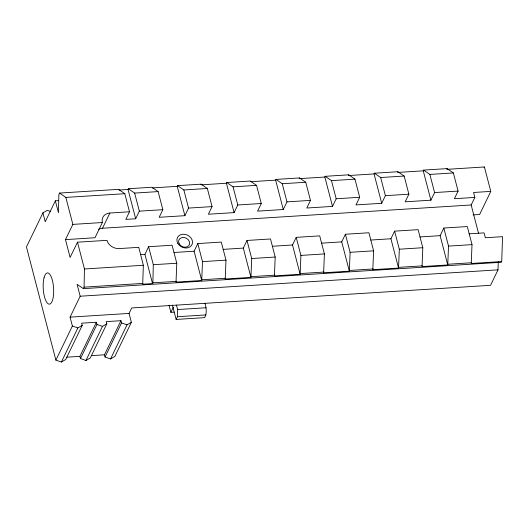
<?xml version="1.0" encoding="UTF-8"?>
<svg xmlns="http://www.w3.org/2000/svg" width="529" height="529" viewBox="0 0 529 529"><rect width="100%" height="100%" fill="white"/><g stroke="black" fill="none" stroke-linecap="round" stroke-linejoin="round"><path stroke-width="0.79" d="M498.278 261.776L498.007 269.85L490.555 285.31L131.701 307.957L129.063 313.419L131.371 322.293L114.886 356.401L110.541 358.933L105.046 357.022L121.544 322.915L120.962 320.693L106.217 321.625L106.798 323.847L90.3 357.954L85.963 360.48L80.474 358.576L96.966 324.469L96.384 322.247L81.638 323.179L82.22 325.395L65.728 359.502L61.39 362.034L55.895 360.123L72.38 326.016L70.073 317.142L80.17 296.22L77.089 284.337L83.357 288.642L84.071 287.154L84.455 268.99L77.485 242.189L106.977 240.331L107.916 242.613A10.435 8.49 25.8 0 0 119.118 248.584L138.77 247.347L143.339 265.26L142.704 284.199L152.531 283.577L152.881 282.823L153.298 264.692L148.616 246.719L172.084 245.218L176.779 263.25L176.018 282.116L201.728 280.489L202.488 261.63L197.793 243.578L221.294 242.077L225.989 260.142L225.222 279.001L250.931 277.375L251.698 258.522L246.997 240.457L270.498 238.976L275.192 257.041L274.425 275.893L300.135 274.273L300.902 255.414L296.207 237.356L319.701 235.868L324.396 253.933L323.636 272.785L349.345 271.165L350.105 252.313L345.411 234.248L368.905 232.767L373.606 250.825L372.839 269.684L398.549 268.058L399.316 249.205L394.614 231.147L418.115 229.659L422.81 247.724L422.043 266.576L447.752 264.956L448.519 246.104L443.824 228.039L467.319 226.557L472.013 244.616L471.253 263.475L501.723 261.551L502.55 236.668L485.344 237.752L484.081 232.892L469.097 233.838M205.021 303.315C206.303 307.904 207.137 313.353 204.637 317.645L176.124 319.443L177.446 316.719L177.612 309.551L176.455 305.121M58.64 200.603L55.347 200.815L58.435 212.665L58.871 194.513L59.572 193.065L118.575 189.349L124.811 193.707L129.493 211.779L125.823 219.383L135.669 218.768L139.345 211.157L134.637 193.085L128.388 188.734L128.038 189.461L135.669 218.768M447.58 169.293L484.419 166.966L490.773 191.399L479.631 214.483L473.078 214.9M50.711 211.514L47.279 210.317L42.942 212.85L26.45 246.957L55.895 360.123M55.347 200.815L45.249 221.724L42.942 212.85M77.485 242.189L70.112 257.431L65.477 239.624L72.857 224.389L65.827 197.403L59.572 193.065M98.586 229.322A10.421 8.497 26.2 0 1 102.52 228.224L109.887 213.028L129.493 211.779M61.39 362.034L77.882 327.927L82.22 325.395M80.474 358.576L79.899 356.354L96.384 322.247M85.963 360.48L102.461 326.373L106.798 323.847M128.388 188.734L151.883 187.253L158.131 191.591L162.839 209.689L159.169 217.287L184.886 215.68L188.555 208.082L183.841 189.964L177.585 185.639L177.248 186.334L184.886 215.68M152.531 283.577L144.926 254.343L148.616 246.719M105.046 357.022L104.471 354.807L120.962 320.693M110.541 358.933L127.039 324.826L131.371 322.293M177.585 185.639L201.08 184.178L207.342 188.469L212.056 206.608L208.373 214.232L234.083 212.612L237.766 204.988L233.051 186.849L226.789 182.525L226.445 183.246L234.083 212.612M201.728 280.489L194.11 251.209L197.793 243.578M174.081 312.13L170.887 312.335L173.32 307.296M226.789 182.525L250.29 181.044L256.545 185.368L261.266 203.506L257.577 211.131L283.286 209.504L286.976 201.88L282.255 183.742L275.999 179.417L275.649 180.144L283.286 209.504M250.931 277.375L243.314 248.088L246.997 240.457M299.143 178.657L299.493 177.936L305.755 182.26L310.47 200.398L306.787 208.023L332.496 206.403L336.179 198.778L331.465 180.64L325.203 176.316L324.852 177.036L332.496 206.403M300.135 274.273L292.517 244.98L296.207 237.356M348.353 175.555L348.704 174.828L354.959 179.152L359.68 197.291L355.991 204.921L381.7 203.295L385.383 195.67L380.668 177.532L374.413 173.208L374.063 173.929L381.7 203.295M349.345 271.165L341.721 241.879L345.411 234.248M397.557 172.447L397.907 171.727L404.163 176.051L408.884 194.189L405.194 201.814L430.904 200.193L434.593 192.569L429.872 174.425L423.617 170.1L423.266 170.827L430.904 200.193M398.549 268.058L390.931 238.771L394.614 231.147M446.76 169.346L447.111 168.619L453.373 172.943L458.088 191.081L454.404 198.712L474.85 197.416L473.567 192.483L490.773 191.399M447.752 264.956L440.135 235.669L443.824 228.039M484.068 167.693L484.419 166.966M501.723 261.551L501.373 262.272L83.357 288.642M109.887 213.015A10.421 8.497 26.2 0 0 102.117 220.196L102.368 222.524L95.002 237.733L65.477 239.624M478.566 233.434L471.167 204.968L474.85 197.416M200.908 184.522L201.08 184.178M243.314 248.088L223.198 249.377M341.721 241.879L321.652 243.148M275.999 179.417L299.493 177.936M325.203 176.316L348.704 174.828M374.413 173.208L397.907 171.727M423.617 170.1L447.111 168.619M152.345 187.907L177.248 186.334M119.032 190.03L128.038 189.461M201.536 184.819L226.445 183.246M250.746 181.712L275.649 180.144M299.95 178.61L324.852 177.036M349.153 175.502L374.063 173.929M398.363 172.394L423.266 170.827M134.637 193.085L158.131 191.591M183.841 189.964L207.342 188.469M233.051 186.849L256.545 185.368M282.255 183.742L305.755 182.26M331.465 180.64L354.959 179.152M380.668 177.532L404.163 176.051M429.872 174.425L453.373 172.943M237.766 204.988L261.266 203.506M286.976 201.88L310.47 200.398M336.179 198.778L359.68 197.291M385.383 195.67L408.884 194.189M434.593 192.569L458.088 191.081M72.857 224.389L102.368 222.524M102.527 228.237L471.167 204.968M140.304 254.634L144.926 254.343M174.028 252.492L194.11 251.209M292.517 244.98L272.409 246.269M440.135 235.669L420.026 236.939M390.931 238.771L370.855 240.04M84.455 268.99L143.339 265.26M202.488 261.63L225.989 260.142M251.698 258.522L275.192 257.041M300.902 255.414L324.396 253.933M350.105 252.313L373.606 250.825M399.316 249.205L422.81 247.724M448.519 246.104L472.013 244.616M84.071 287.154L142.909 283.392M202.078 279.762L225.566 278.267M251.282 276.654L274.776 275.173M300.485 273.546L323.979 272.065M349.689 270.445L373.19 268.957M398.899 267.337L422.393 265.856M448.103 264.236L471.604 262.748M80.17 296.22L498.007 269.85M177.612 309.551L206.118 307.759M70.073 317.142L129.063 313.419M177.446 316.719L205.953 314.927M66.786 357.181L79.899 356.354M91.365 355.633L104.471 354.807M65.827 197.403L124.811 193.707M139.345 211.157L162.839 209.689M188.555 208.082L212.056 206.608M153.298 264.692L176.779 263.25M152.881 282.823L176.362 281.382M121.544 322.915L127.039 324.826M96.966 324.469L102.461 326.373M72.38 326.016L77.882 327.927M172.394 305.101L176.124 319.443M169.029 305.18L170.887 312.335M44.052 277.791A15.658 5.178 86.4 0 0 48.073 303.739A15.658 5.178 86.4 0 0 53.145 284.073A15.658 5.178 86.4 0 0 44.052 277.791M179.225 243.935A5.74 4.675 25.8 0 0 188.84 245.555A5.74 4.675 25.8 0 0 184.29 237.541A5.74 4.675 25.8 0 0 179.225 243.935M177.817 243.36A8.087 6.586 25.8 0 0 191.366 245.641A8.087 6.586 25.8 0 0 184.952 234.347A8.087 6.586 25.8 0 0 177.817 243.36"/></g></svg>
